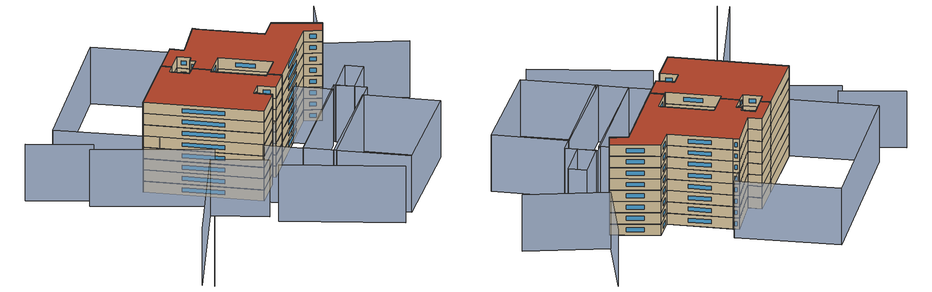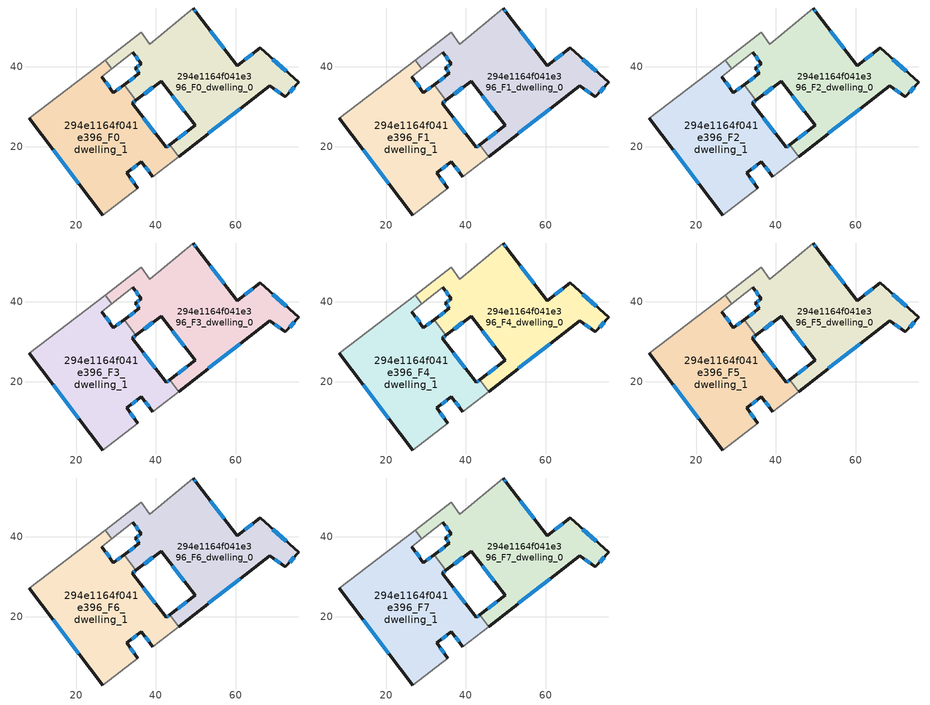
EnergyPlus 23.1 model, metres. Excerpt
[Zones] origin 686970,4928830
294e1164f041e396_F0_dwelling_0
 floor ground (EU_floor_Construction): 72.4,32.49 75.68,36.12 66.12,44.74 60.32,40.29 50.35,53.33 49.29,54.73 38.42,45.63 36.32,48.61 27.33,41.72 28.97,39.56 34.22,43.69 36.31,40.73 34.88,39.63 35.83,38.4 32.02,35.54 35.01,31.6 41.31,36.42 49.78,25.36 43.43,20.5 45.65,17.57 68.51,35.34 z0
 wall outside (EU_wall_Construction): 43.43,20.5 49.78,25.36 41.31,36.42 35.01,31.6 / 32.02,35.54 35.83,38.4 34.88,39.63 36.31,40.73 34.22,43.69 / 49.29,54.73 50.35,53.33 60.32,40.29 66.12,44.74 75.68,36.12 72.4,32.49 68.51,35.34 45.65,17.57 z0:3
 wall adiabatic (EU_wall_Construction): 34.22,43.69 28.97,39.56 27.33,41.72 36.32,48.61 38.42,45.63 49.29,54.73 z0:3
 wall to 294e1164f041e396_F0_dwelling_1 (EU_wall_Construction): 45.65,17.57 43.43,20.5 / 35.01,31.6 32.02,35.54 z0:3
 window (EU_Window_Construction): 74.61,34.94 73.46,33.67 / 71.13,33.42 69.77,34.42 / 61.07,29.56 53.09,23.35 / 45.49,22.08 47.71,23.78 / 47.02,28.96 44.06,32.83 / 39.26,34.86 37.06,33.17 / 33.26,36.47 34.59,37.47 / 35.52,38.8 35.19,39.23 / 35.34,39.99 35.84,40.38 / 35.63,41.7 34.9,42.73 / 49.63,54.28 50,53.79 / 53.59,49.09 57.07,44.53 / 62.2,41.74 64.23,43.3 / 69.23,41.94 72.57,38.93 z0.98:2.02
294e1164f041e396_F0_dwelling_1
 floor ground (EU_floor_Construction): 39.19,12.53 45.65,17.57 43.43,20.5 42.6,19.86 34.12,30.92 35.01,31.6 32.02,35.54 29.37,33.53 26.46,37.57 28.97,39.56 27.33,41.72 8.35,27.16 26.7,2.95 35.47,9.68 32.69,13.52 36.37,16.28 z0
 wall outside (EU_wall_Construction): 26.7,2.95 8.35,27.16 / 26.46,37.57 29.37,33.53 32.02,35.54 / 35.01,31.6 34.12,30.92 42.6,19.86 43.43,20.5 / 39.19,12.53 36.37,16.28 32.69,13.52 35.47,9.68 z0:3
 wall adiabatic (EU_wall_Construction): 35.47,9.68 26.7,2.95 / 8.35,27.16 27.33,41.72 28.97,39.56 26.46,37.57 / 45.65,17.57 39.19,12.53 z0:3
 window (EU_Window_Construction): 33.59,12.28 34.56,10.93 / 20.73,10.83 14.31,19.29 / 27.4,36.26 28.42,34.85 / 30.23,34.19 31.16,34.89 / 34.72,31.38 34.41,31.15 / 36.87,27.33 39.84,23.46 / 42.87,20.07 43.16,20.29 / 38.27,13.75 37.28,15.06 / 35.17,15.39 33.88,14.42 z0.98:2.02
294e1164f041e396_F1_dwelling_0
 floor to 294e1164f041e396_F0_dwelling_0 (EU_floor_Construction): 72.4,32.49 75.68,36.12 66.12,44.74 60.32,40.29 50.35,53.33 49.29,54.73 38.42,45.63 36.32,48.61 27.33,41.72 28.97,39.56 34.22,43.69 36.31,40.73 34.88,39.63 35.83,38.4 32.02,35.54 35.01,31.6 41.31,36.42 49.78,25.36 43.43,20.5 45.65,17.57 68.51,35.34 z3
 wall outside (EU_wall_Construction): 43.43,20.5 49.78,25.36 41.31,36.42 35.01,31.6 / 32.02,35.54 35.83,38.4 34.88,39.63 36.31,40.73 34.22,43.69 / 49.29,54.73 50.35,53.33 60.32,40.29 66.12,44.74 75.68,36.12 72.4,32.49 68.51,35.34 45.65,17.57 z3:6
 wall adiabatic (EU_wall_Construction): 34.22,43.69 28.97,39.56 27.33,41.72 36.32,48.61 38.42,45.63 49.29,54.73 z3:6
 wall to 294e1164f041e396_F1_dwelling_1 (EU_wall_Construction): 45.65,17.57 43.43,20.5 / 35.01,31.6 32.02,35.54 z3:6
 window (EU_Window_Construction): 74.61,34.94 73.46,33.67 / 71.13,33.42 69.77,34.42 / 61.07,29.56 53.09,23.35 / 45.49,22.08 47.71,23.78 / 47.02,28.96 44.06,32.83 / 39.26,34.86 37.06,33.17 / 33.26,36.47 34.59,37.47 / 35.52,38.8 35.19,39.23 / 35.34,39.99 35.84,40.38 / 35.63,41.7 34.9,42.73 / 49.63,54.28 50,53.79 / 53.59,49.09 57.07,44.53 / 62.2,41.74 64.23,43.3 / 69.23,41.94 72.57,38.93 z3.98:5.02
294e1164f041e396_F1_dwelling_1
 floor to 294e1164f041e396_F0_dwelling_1 (EU_floor_Construction): 39.19,12.53 45.65,17.57 43.43,20.5 42.6,19.86 34.12,30.92 35.01,31.6 32.02,35.54 29.37,33.53 26.46,37.57 28.97,39.56 27.33,41.72 8.35,27.16 26.7,2.95 35.47,9.68 32.69,13.52 36.37,16.28 z3
 wall outside (EU_wall_Construction): 26.7,2.95 8.35,27.16 / 26.46,37.57 29.37,33.53 32.02,35.54 / 35.01,31.6 34.12,30.92 42.6,19.86 43.43,20.5 / 39.19,12.53 36.37,16.28 32.69,13.52 35.47,9.68 z3:6
 wall adiabatic (EU_wall_Construction): 35.47,9.68 26.7,2.95 / 8.35,27.16 27.33,41.72 28.97,39.56 26.46,37.57 / 45.65,17.57 39.19,12.53 z3:6
 window (EU_Window_Construction): 33.59,12.28 34.56,10.93 / 20.73,10.83 14.31,19.29 / 27.4,36.26 28.42,34.85 / 30.23,34.19 31.16,34.89 / 34.72,31.38 34.41,31.15 / 36.87,27.33 39.84,23.46 / 42.87,20.07 43.16,20.29 / 38.27,13.75 37.28,15.06 / 35.17,15.39 33.88,14.42 z3.98:5.02
294e1164f041e396_F2_dwelling_0
 floor to 294e1164f041e396_F1_dwelling_0 (EU_floor_Construction): 72.4,32.49 75.68,36.12 66.12,44.74 60.32,40.29 50.35,53.33 49.29,54.73 38.42,45.63 36.32,48.61 27.33,41.72 28.97,39.56 34.22,43.69 36.31,40.73 34.88,39.63 35.83,38.4 32.02,35.54 35.01,31.6 41.31,36.42 49.78,25.36 43.43,20.5 45.65,17.57 68.51,35.34 z6
 wall outside (EU_wall_Construction): 43.43,20.5 49.78,25.36 41.31,36.42 35.01,31.6 / 32.02,35.54 35.83,38.4 34.88,39.63 36.31,40.73 34.22,43.69 / 49.29,54.73 50.35,53.33 60.32,40.29 66.12,44.74 75.68,36.12 72.4,32.49 68.51,35.34 45.65,17.57 z6:9
 wall adiabatic (EU_wall_Construction): 34.22,43.69 28.97,39.56 27.33,41.72 36.32,48.61 38.42,45.63 49.29,54.73 z6:9
 wall to 294e1164f041e396_F2_dwelling_1 (EU_wall_Construction): 45.65,17.57 43.43,20.5 / 35.01,31.6 32.02,35.54 z6:9
 window (EU_Window_Construction): 74.61,34.94 73.46,33.67 / 71.13,33.42 69.77,34.42 / 61.07,29.56 53.09,23.35 / 45.49,22.08 47.71,23.78 / 47.02,28.96 44.06,32.83 / 39.26,34.86 37.06,33.17 / 33.26,36.47 34.59,37.47 / 35.52,38.8 35.19,39.23 / 35.34,39.99 35.84,40.38 / 35.63,41.7 34.9,42.73 / 49.63,54.28 50,53.79 / 53.59,49.09 57.07,44.53 / 62.2,41.74 64.23,43.3 / 69.23,41.94 72.57,38.93 z6.98:8.02
294e1164f041e396_F2_dwelling_1
 floor to 294e1164f041e396_F1_dwelling_1 (EU_floor_Construction): 39.19,12.53 45.65,17.57 43.43,20.5 42.6,19.86 34.12,30.92 35.01,31.6 32.02,35.54 29.37,33.53 26.46,37.57 28.97,39.56 27.33,41.72 8.35,27.16 26.7,2.95 35.47,9.68 32.69,13.52 36.37,16.28 z6
 wall outside (EU_wall_Construction): 26.7,2.95 8.35,27.16 / 26.46,37.57 29.37,33.53 32.02,35.54 / 35.01,31.6 34.12,30.92 42.6,19.86 43.43,20.5 / 39.19,12.53 36.37,16.28 32.69,13.52 35.47,9.68 z6:9
 wall adiabatic (EU_wall_Construction): 35.47,9.68 26.7,2.95 / 8.35,27.16 27.33,41.72 28.97,39.56 26.46,37.57 / 45.65,17.57 39.19,12.53 z6:9
 window (EU_Window_Construction): 33.59,12.28 34.56,10.93 / 20.73,10.83 14.31,19.29 / 27.4,36.26 28.42,34.85 / 30.23,34.19 31.16,34.89 / 34.72,31.38 34.41,31.15 / 36.87,27.33 39.84,23.46 / 42.87,20.07 43.16,20.29 / 38.27,13.75 37.28,15.06 / 35.17,15.39 33.88,14.42 z6.98:8.02
294e1164f041e396_F3_dwelling_0
 floor to 294e1164f041e396_F2_dwelling_0 (EU_floor_Construction): 72.4,32.49 75.68,36.12 66.12,44.74 60.32,40.29 50.35,53.33 49.29,54.73 38.42,45.63 36.32,48.61 27.33,41.72 28.97,39.56 34.22,43.69 36.31,40.73 34.88,39.63 35.83,38.4 32.02,35.54 35.01,31.6 41.31,36.42 49.78,25.36 43.43,20.5 45.65,17.57 68.51,35.34 z9
 wall outside (EU_wall_Construction): 43.43,20.5 49.78,25.36 41.31,36.42 35.01,31.6 / 32.02,35.54 35.83,38.4 34.88,39.63 36.31,40.73 34.22,43.69 / 49.29,54.73 50.35,53.33 60.32,40.29 66.12,44.74 75.68,36.12 72.4,32.49 68.51,35.34 45.65,17.57 z9:12
 wall adiabatic (EU_wall_Construction): 34.22,43.69 28.97,39.56 27.33,41.72 36.32,48.61 38.42,45.63 49.29,54.73 z9:12
 wall to 294e1164f041e396_F3_dwelling_1 (EU_wall_Construction): 45.65,17.57 43.43,20.5 / 35.01,31.6 32.02,35.54 z9:12
 window (EU_Window_Construction): 74.61,34.94 73.46,33.67 / 71.13,33.42 69.77,34.42 / 61.07,29.56 53.09,23.35 / 45.49,22.08 47.71,23.78 / 47.02,28.96 44.06,32.83 / 39.26,34.86 37.06,33.17 / 33.26,36.47 34.59,37.47 / 35.52,38.8 35.19,39.23 / 35.34,39.99 35.84,40.38 / 35.63,41.7 34.9,42.73 / 49.63,54.28 50,53.79 / 53.59,49.09 57.07,44.53 / 62.2,41.74 64.23,43.3 / 69.23,41.94 72.57,38.93 z9.98:11.02
294e1164f041e396_F3_dwelling_1
 floor to 294e1164f041e396_F2_dwelling_1 (EU_floor_Construction): 39.19,12.53 45.65,17.57 43.43,20.5 42.6,19.86 34.12,30.92 35.01,31.6 32.02,35.54 29.37,33.53 26.46,37.57 28.97,39.56 27.33,41.72 8.35,27.16 26.7,2.95 35.47,9.68 32.69,13.52 36.37,16.28 z9
 wall outside (EU_wall_Construction): 26.7,2.95 8.35,27.16 / 26.46,37.57 29.37,33.53 32.02,35.54 / 35.01,31.6 34.12,30.92 42.6,19.86 43.43,20.5 / 39.19,12.53 36.37,16.28 32.69,13.52 35.47,9.68 z9:12
 wall adiabatic (EU_wall_Construction): 35.47,9.68 26.7,2.95 / 8.35,27.16 27.33,41.72 28.97,39.56 26.46,37.57 / 45.65,17.57 39.19,12.53 z9:12
 window (EU_Window_Construction): 33.59,12.28 34.56,10.93 / 20.73,10.83 14.31,19.29 / 27.4,36.26 28.42,34.85 / 30.23,34.19 31.16,34.89 / 34.72,31.38 34.41,31.15 / 36.87,27.33 39.84,23.46 / 42.87,20.07 43.16,20.29 / 38.27,13.75 37.28,15.06 / 35.17,15.39 33.88,14.42 z9.98:11.02
294e1164f041e396_F4_dwelling_0
 floor to 294e1164f041e396_F3_dwelling_0 (EU_floor_Construction): 72.4,32.49 75.68,36.12 66.12,44.74 60.32,40.29 50.35,53.33 49.29,54.73 38.42,45.63 36.32,48.61 27.33,41.72 28.97,39.56 34.22,43.69 36.31,40.73 34.88,39.63 35.83,38.4 32.02,35.54 35.01,31.6 41.31,36.42 49.78,25.36 43.43,20.5 45.65,17.57 68.51,35.34 z12
 wall outside (EU_wall_Construction): 43.43,20.5 49.78,25.36 41.31,36.42 35.01,31.6 / 32.02,35.54 35.83,38.4 34.88,39.63 36.31,40.73 34.22,43.69 / 49.29,54.73 50.35,53.33 60.32,40.29 66.12,44.74 75.68,36.12 72.4,32.49 68.51,35.34 45.65,17.57 z12:15
 wall adiabatic (EU_wall_Construction): 34.22,43.69 28.97,39.56 27.33,41.72 36.32,48.61 38.42,45.63 49.29,54.73 z12:15
 wall to 294e1164f041e396_F4_dwelling_1 (EU_wall_Construction): 45.65,17.57 43.43,20.5 / 35.01,31.6 32.02,35.54 z12:15
 window (EU_Window_Construction): 74.61,34.94 73.46,33.67 / 71.13,33.42 69.77,34.42 / 61.07,29.56 53.09,23.35 / 45.49,22.08 47.71,23.78 / 47.02,28.96 44.06,32.83 / 39.26,34.86 37.06,33.17 / 33.26,36.47 34.59,37.47 / 35.52,38.8 35.19,39.23 / 35.34,39.99 35.84,40.38 / 35.63,41.7 34.9,42.73 / 49.63,54.28 50,53.79 / 53.59,49.09 57.07,44.53 / 62.2,41.74 64.23,43.3 / 69.23,41.94 72.57,38.93 z12.98:14.02
294e1164f041e396_F4_dwelling_1
 floor to 294e1164f041e396_F3_dwelling_1 (EU_floor_Construction): 39.19,12.53 45.65,17.57 43.43,20.5 42.6,19.86 34.12,30.92 35.01,31.6 32.02,35.54 29.37,33.53 26.46,37.57 28.97,39.56 27.33,41.72 8.35,27.16 26.7,2.95 35.47,9.68 32.69,13.52 36.37,16.28 z12
 wall outside (EU_wall_Construction): 26.7,2.95 8.35,27.16 / 26.46,37.57 29.37,33.53 32.02,35.54 / 35.01,31.6 34.12,30.92 42.6,19.86 43.43,20.5 / 39.19,12.53 36.37,16.28 32.69,13.52 35.47,9.68 z12:15
 wall adiabatic (EU_wall_Construction): 35.47,9.68 26.7,2.95 / 8.35,27.16 27.33,41.72 28.97,39.56 26.46,37.57 / 45.65,17.57 39.19,12.53 z12:15
 window (EU_Window_Construction): 33.59,12.28 34.56,10.93 / 20.73,10.83 14.31,19.29 / 27.4,36.26 28.42,34.85 / 30.23,34.19 31.16,34.89 / 34.72,31.38 34.41,31.15 / 36.87,27.33 39.84,23.46 / 42.87,20.07 43.16,20.29 / 38.27,13.75 37.28,15.06 / 35.17,15.39 33.88,14.42 z12.98:14.02
294e1164f041e396_F5_dwelling_0
 floor to 294e1164f041e396_F4_dwelling_0 (EU_floor_Construction): 72.4,32.49 75.68,36.12 66.12,44.74 60.32,40.29 50.35,53.33 49.29,54.73 38.42,45.63 36.32,48.61 27.33,41.72 28.97,39.56 34.22,43.69 36.31,40.73 34.88,39.63 35.83,38.4 32.02,35.54 35.01,31.6 41.31,36.42 49.78,25.36 43.43,20.5 45.65,17.57 68.51,35.34 z15
 wall outside (EU_wall_Construction): 43.43,20.5 49.78,25.36 41.31,36.42 35.01,31.6 / 32.02,35.54 35.83,38.4 34.88,39.63 36.31,40.73 34.22,43.69 / 49.29,54.73 50.35,53.33 60.32,40.29 66.12,44.74 75.68,36.12 72.4,32.49 68.51,35.34 45.65,17.57 z15:18
 wall adiabatic (EU_wall_Construction): 34.22,43.69 28.97,39.56 27.33,41.72 36.32,48.61 38.42,45.63 49.29,54.73 z15:18
 wall to 294e1164f041e396_F5_dwelling_1 (EU_wall_Construction): 45.65,17.57 43.43,20.5 / 35.01,31.6 32.02,35.54 z15:18
 window (EU_Window_Construction): 74.61,34.94 73.46,33.67 / 71.13,33.42 69.77,34.42 / 61.07,29.56 53.09,23.35 / 45.49,22.08 47.71,23.78 / 47.02,28.96 44.06,32.83 / 39.26,34.86 37.06,33.17 / 33.26,36.47 34.59,37.47 / 35.52,38.8 35.19,39.23 / 35.34,39.99 35.84,40.38 / 35.63,41.7 34.9,42.73 / 49.63,54.28 50,53.79 / 53.59,49.09 57.07,44.53 / 62.2,41.74 64.23,43.3 / 69.23,41.94 72.57,38.93 z15.98:17.02
294e1164f041e396_F5_dwelling_1
 floor to 294e1164f041e396_F4_dwelling_1 (EU_floor_Construction): 39.19,12.53 45.65,17.57 43.43,20.5 42.6,19.86 34.12,30.92 35.01,31.6 32.02,35.54 29.37,33.53 26.46,37.57 28.97,39.56 27.33,41.72 8.35,27.16 26.7,2.95 35.47,9.68 32.69,13.52 36.37,16.28 z15
 wall outside (EU_wall_Construction): 26.7,2.95 8.35,27.16 / 26.46,37.57 29.37,33.53 32.02,35.54 / 35.01,31.6 34.12,30.92 42.6,19.86 43.43,20.5 / 39.19,12.53 36.37,16.28 32.69,13.52 35.47,9.68 z15:18
 wall adiabatic (EU_wall_Construction): 35.47,9.68 26.7,2.95 / 8.35,27.16 27.33,41.72 28.97,39.56 26.46,37.57 / 45.65,17.57 39.19,12.53 z15:18
 window (EU_Window_Construction): 33.59,12.28 34.56,10.93 / 20.73,10.83 14.31,19.29 / 27.4,36.26 28.42,34.85 / 30.23,34.19 31.16,34.89 / 34.72,31.38 34.41,31.15 / 36.87,27.33 39.84,23.46 / 42.87,20.07 43.16,20.29 / 38.27,13.75 37.28,15.06 / 35.17,15.39 33.88,14.42 z15.98:17.02
294e1164f041e396_F6_dwelling_0
 floor to 294e1164f041e396_F5_dwelling_0 (EU_floor_Construction): 72.4,32.49 75.68,36.12 66.12,44.74 60.32,40.29 50.35,53.33 49.29,54.73 38.42,45.63 36.32,48.61 27.33,41.72 28.97,39.56 34.22,43.69 36.31,40.73 34.88,39.63 35.83,38.4 32.02,35.54 35.01,31.6 41.31,36.42 49.78,25.36 43.43,20.5 45.65,17.57 68.51,35.34 z18
 wall outside (EU_wall_Construction): 43.43,20.5 49.78,25.36 41.31,36.42 35.01,31.6 / 32.02,35.54 35.83,38.4 34.88,39.63 36.31,40.73 34.22,43.69 / 49.29,54.73 50.35,53.33 60.32,40.29 66.12,44.74 75.68,36.12 72.4,32.49 68.51,35.34 45.65,17.57 z18:21
 wall adiabatic (EU_wall_Construction): 34.22,43.69 28.97,39.56 27.33,41.72 36.32,48.61 38.42,45.63 49.29,54.73 z18:21
 wall to 294e1164f041e396_F6_dwelling_1 (EU_wall_Construction): 45.65,17.57 43.43,20.5 / 35.01,31.6 32.02,35.54 z18:21
 window (EU_Window_Construction): 74.61,34.94 73.46,33.67 / 71.13,33.42 69.77,34.42 / 61.07,29.56 53.09,23.35 / 45.49,22.08 47.71,23.78 / 47.02,28.96 44.06,32.83 / 39.26,34.86 37.06,33.17 / 33.26,36.47 34.59,37.47 / 35.52,38.8 35.19,39.23 / 35.34,39.99 35.84,40.38 / 35.63,41.7 34.9,42.73 / 49.63,54.28 50,53.79 / 53.59,49.09 57.07,44.53 / 62.2,41.74 64.23,43.3 / 69.23,41.94 72.57,38.93 z18.98:20.02
294e1164f041e396_F6_dwelling_1
 floor to 294e1164f041e396_F5_dwelling_1 (EU_floor_Construction): 39.19,12.53 45.65,17.57 43.43,20.5 42.6,19.86 34.12,30.92 35.01,31.6 32.02,35.54 29.37,33.53 26.46,37.57 28.97,39.56 27.33,41.72 8.35,27.16 26.7,2.95 35.47,9.68 32.69,13.52 36.37,16.28 z18
 wall outside (EU_wall_Construction): 26.7,2.95 8.35,27.16 / 26.46,37.57 29.37,33.53 32.02,35.54 / 35.01,31.6 34.12,30.92 42.6,19.86 43.43,20.5 / 39.19,12.53 36.37,16.28 32.69,13.52 35.47,9.68 z18:21
 wall adiabatic (EU_wall_Construction): 35.47,9.68 26.7,2.95 / 8.35,27.16 27.33,41.72 28.97,39.56 26.46,37.57 / 45.65,17.57 39.19,12.53 z18:21
 window (EU_Window_Construction): 33.59,12.28 34.56,10.93 / 20.73,10.83 14.31,19.29 / 27.4,36.26 28.42,34.85 / 30.23,34.19 31.16,34.89 / 34.72,31.38 34.41,31.15 / 36.87,27.33 39.84,23.46 / 42.87,20.07 43.16,20.29 / 38.27,13.75 37.28,15.06 / 35.17,15.39 33.88,14.42 z18.98:20.02
294e1164f041e396_F7_dwelling_0
 floor to 294e1164f041e396_F6_dwelling_0 (EU_floor_Construction): 72.4,32.49 75.68,36.12 66.12,44.74 60.32,40.29 50.35,53.33 49.29,54.73 38.42,45.63 36.32,48.61 27.33,41.72 28.97,39.56 34.22,43.69 36.31,40.73 34.88,39.63 35.83,38.4 32.02,35.54 35.01,31.6 41.31,36.42 49.78,25.36 43.43,20.5 45.65,17.57 68.51,35.34 z21
 wall outside (EU_wall_Construction): 43.43,20.5 49.78,25.36 41.31,36.42 35.01,31.6 / 32.02,35.54 35.83,38.4 34.88,39.63 36.31,40.73 34.22,43.69 / 49.29,54.73 50.35,53.33 60.32,40.29 66.12,44.74 75.68,36.12 72.4,32.49 68.51,35.34 45.65,17.57 z21:24
 wall adiabatic (EU_wall_Construction): 34.22,43.69 28.97,39.56 27.33,41.72 36.32,48.61 38.42,45.63 49.29,54.73 z21:24
 wall to 294e1164f041e396_F7_dwelling_1 (EU_wall_Construction): 45.65,17.57 43.43,20.5 / 35.01,31.6 32.02,35.54 z21:24
 window (EU_Window_Construction): 74.61,34.94 73.46,33.67 / 71.13,33.42 69.77,34.42 / 61.07,29.56 53.09,23.35 / 45.49,22.08 47.71,23.78 / 47.02,28.96 44.06,32.83 / 39.26,34.86 37.06,33.17 / 33.26,36.47 34.59,37.47 / 35.52,38.8 35.19,39.23 / 35.34,39.99 35.84,40.38 / 35.63,41.7 34.9,42.73 / 49.63,54.28 50,53.79 / 53.59,49.09 57.07,44.53 / 62.2,41.74 64.23,43.3 / 69.23,41.94 72.57,38.93 z21.98:23.02
 roof outside (EU_roof_Construction): 66.12,44.74 75.68,36.12 72.4,32.49 68.51,35.34 45.65,17.57 43.43,20.5 49.78,25.36 41.31,36.42 35.01,31.6 32.02,35.54 35.83,38.4 34.88,39.63 36.31,40.73 34.22,43.69 28.97,39.56 27.33,41.72 36.32,48.61 38.42,45.63 49.29,54.73 50.35,53.33 60.32,40.29 z24
294e1164f041e396_F7_dwelling_1
 floor to 294e1164f041e396_F6_dwelling_1 (EU_floor_Construction): 39.19,12.53 45.65,17.57 43.43,20.5 42.6,19.86 34.12,30.92 35.01,31.6 32.02,35.54 29.37,33.53 26.46,37.57 28.97,39.56 27.33,41.72 8.35,27.16 26.7,2.95 35.47,9.68 32.69,13.52 36.37,16.28 z21
 wall outside (EU_wall_Construction): 26.7,2.95 8.35,27.16 / 26.46,37.57 29.37,33.53 32.02,35.54 / 35.01,31.6 34.12,30.92 42.6,19.86 43.43,20.5 / 39.19,12.53 36.37,16.28 32.69,13.52 35.47,9.68 z21:24
 wall adiabatic (EU_wall_Construction): 35.47,9.68 26.7,2.95 / 8.35,27.16 27.33,41.72 28.97,39.56 26.46,37.57 / 45.65,17.57 39.19,12.53 z21:24
 window (EU_Window_Construction): 33.59,12.28 34.56,10.93 / 20.73,10.83 14.31,19.29 / 27.4,36.26 28.42,34.85 / 30.23,34.19 31.16,34.89 / 34.72,31.38 34.41,31.15 / 36.87,27.33 39.84,23.46 / 42.87,20.07 43.16,20.29 / 38.27,13.75 37.28,15.06 / 35.17,15.39 33.88,14.42 z21.98:23.02
 roof outside (EU_roof_Construction): 35.01,31.6 34.12,30.92 42.6,19.86 43.43,20.5 45.65,17.57 39.19,12.53 36.37,16.28 32.69,13.52 35.47,9.68 26.7,2.95 8.35,27.16 27.33,41.72 28.97,39.56 26.46,37.57 29.37,33.53 32.02,35.54 z24
shading: 20.77,-9.01 43.47,-30.48 / -21,-27.64 10.58,4.71 / 10.58,4.71 21.05,-5.51 / -7.44,29.17 15.54,8.73 / 15.54,8.73 -18.94,-30.03 / -16.88,42.37 -4.43,30.94 / 98.5,29.64 81.17,42.81 / 81.17,42.81 95.92,62.22 / 66.48,11.13 78.29,-4.49 / 78.29,-4.49 49.06,-26.59 / 49.06,-26.59 37.25,-10.97 / 37.25,-10.97 66.48,11.13 / 70.59,14.01 37.72,-11.59 / 37.72,-11.59 32.53,-4.92 / 32.53,-4.92 65.4,20.67 / 65.4,20.67 70.59,14.01 / 63.52,18.66 32.57,-4.98 / 32.57,-4.98 26.44,3.03 / 26.44,3.03 57.4,26.68 / 57.4,26.68 63.52,18.66 / 65.68,20.14 75.96,28.3 / 75.96,28.3 78.85,24.65 / 78.85,24.65 68.57,16.49 / 68.57,16.49 65.68,20.14 / -5.66,44.82 37.08,78.72 / 37.08,78.72 53.71,57.76 / 53.71,57.76 10.97,23.86 / 10.97,23.86 -5.66,44.82 z0:15
[Building]
EU S2 Campaign: North Axis=0; Terrain=City; Solar Distribution=FullExterior
[Site:Location]
Bologna: Latitude=44.5; Longitude=11.25; Time Zone=1; Elevation=37
[SizingPeriod:WeatherFileDays]
AnnualSizingPeriod: Begin Month=1; Begin Day of Month=1; End Month=12; End Day of Month=31; Day of Week for Start Day=Monday; Use Weather File Daylight Saving Period=No; Use Weather File Rain and Snow Indicators=No
[MATERIAL]
EU_InternalMass_Material: Roughness=MediumRough; Thickness=0.1; Conductivity=1; Density=1800; Specific Heat=900; Thermal Absorptance=0.9; Solar Absorptance=0.7; Visible Absorptance=0.7
[MATERIAL:NOMASS] Roughness=MediumRough; Thermal Absorptance=0.9; Solar Absorptance=0.7; Visible Absorptance=0.7
Name | Thermal Resistance
EU_wall_NoMass | 0.905828
EU_roof_NoMass | 0.37593
EU_floor_NoMass | 0.67114
[WINDOWMATERIAL:SIMPLEGLAZINGSYSTEM]
EU_Window_SimpleGlazing: UFactor=4.52486; Solar Heat Gain Coefficient=0.85; Visible Transmittance=0.85
[CONSTRUCTION]
EU_wall_Construction: EU_wall_NoMass
EU_roof_Construction: EU_roof_NoMass
EU_floor_Construction: EU_floor_NoMass
EU_InternalMass_Construction: EU_InternalMass_Material
EU_Window_Construction: EU_Window_SimpleGlazing
[ZONE] Type=1; Multiplier=1; Ceiling Height=autocalculate; Floor Area=autocalculate; Part of Total Floor Area=Yes
Name | Volume
294e1164f041e396_F0_dwelling_0; 294e1164f041e396_F1_dwelling_0; 294e1164f041e396_F2_dwelling_0; 294e1164f041e396_F3_dwelling_0; 294e1164f041e396_F4_dwelling_0; 294e1164f041e396_F5_dwelling_0; 294e1164f041e396_F6_dwelling_0; 294e1164f041e396_F7_dwelling_0 | 2019.92
294e1164f041e396_F0_dwelling_1 | 2019.87
294e1164f041e396_F1_dwelling_1; 294e1164f041e396_F2_dwelling_1; 294e1164f041e396_F3_dwelling_1; 294e1164f041e396_F4_dwelling_1; 294e1164f041e396_F5_dwelling_1; 294e1164f041e396_F6_dwelling_1; 294e1164f041e396_F7_dwelling_1 | 2019.88
[INTERNALMASS] Construction=EU_InternalMass_Construction
Name | Zone or ZoneList | Surface Area
294e1164f041e396_F0_dwelling_0_EU_InternalMass | 294e1164f041e396_F0_dwelling_0 | 673.306
294e1164f041e396_F0_dwelling_1_EU_InternalMass | 294e1164f041e396_F0_dwelling_1 | 673.308
294e1164f041e396_F1_dwelling_0_EU_InternalMass | 294e1164f041e396_F1_dwelling_0 | 673.306
294e1164f041e396_F1_dwelling_1_EU_InternalMass | 294e1164f041e396_F1_dwelling_1 | 673.308
294e1164f041e396_F2_dwelling_0_EU_InternalMass | 294e1164f041e396_F2_dwelling_0 | 673.306
294e1164f041e396_F2_dwelling_1_EU_InternalMass | 294e1164f041e396_F2_dwelling_1 | 673.308
294e1164f041e396_F3_dwelling_0_EU_InternalMass | 294e1164f041e396_F3_dwelling_0 | 673.306
294e1164f041e396_F3_dwelling_1_EU_InternalMass | 294e1164f041e396_F3_dwelling_1 | 673.308
294e1164f041e396_F4_dwelling_0_EU_InternalMass | 294e1164f041e396_F4_dwelling_0 | 673.306
294e1164f041e396_F4_dwelling_1_EU_InternalMass | 294e1164f041e396_F4_dwelling_1 | 673.308
294e1164f041e396_F5_dwelling_0_EU_InternalMass | 294e1164f041e396_F5_dwelling_0 | 673.306
294e1164f041e396_F5_dwelling_1_EU_InternalMass | 294e1164f041e396_F5_dwelling_1 | 673.308
294e1164f041e396_F6_dwelling_0_EU_InternalMass | 294e1164f041e396_F6_dwelling_0 | 673.306
294e1164f041e396_F6_dwelling_1_EU_InternalMass | 294e1164f041e396_F6_dwelling_1 | 673.308
294e1164f041e396_F7_dwelling_0_EU_InternalMass | 294e1164f041e396_F7_dwelling_0 | 673.306
294e1164f041e396_F7_dwelling_1_EU_InternalMass | 294e1164f041e396_F7_dwelling_1 | 673.308
[OTHEREQUIPMENT] Fuel Type=Electricity; Design Level Calculation Method=Watts/Area; Power per Zone Floor Area=1; Fraction Latent=0; Fraction Radiant=0; Fraction Lost=0; Carbon Dioxide Generation Rate=0; EndUse Subcategory=EU_Step8_InternalGains
Name | Zone or ZoneList or Space or SpaceList | Schedule
EU_Step8_InternalGain_294e1164f041e396_F0_dwelling_0_f000 | 294e1164f041e396_F0_dwelling_0 | EU_Step8_GainSchedule_294e1164f041e396_F0_dwelling_0_f000
EU_Step8_InternalGain_294e1164f041e396_F0_dwelling_1_f000 | 294e1164f041e396_F0_dwelling_1 | EU_Step8_GainSchedule_294e1164f041e396_F0_dwelling_1_f000
EU_Step8_InternalGain_294e1164f041e396_F1_dwelling_0_f000 | 294e1164f041e396_F1_dwelling_0 | EU_Step8_GainSchedule_294e1164f041e396_F1_dwelling_0_f000
EU_Step8_InternalGain_294e1164f041e396_F1_dwelling_1_f000 | 294e1164f041e396_F1_dwelling_1 | EU_Step8_GainSchedule_294e1164f041e396_F1_dwelling_1_f000
EU_Step8_InternalGain_294e1164f041e396_F2_dwelling_0_f000 | 294e1164f041e396_F2_dwelling_0 | EU_Step8_GainSchedule_294e1164f041e396_F2_dwelling_0_f000
EU_Step8_InternalGain_294e1164f041e396_F2_dwelling_1_f000 | 294e1164f041e396_F2_dwelling_1 | EU_Step8_GainSchedule_294e1164f041e396_F2_dwelling_1_f000
EU_Step8_InternalGain_294e1164f041e396_F3_dwelling_0_f000 | 294e1164f041e396_F3_dwelling_0 | EU_Step8_GainSchedule_294e1164f041e396_F3_dwelling_0_f000
EU_Step8_InternalGain_294e1164f041e396_F3_dwelling_1_f000 | 294e1164f041e396_F3_dwelling_1 | EU_Step8_GainSchedule_294e1164f041e396_F3_dwelling_1_f000
EU_Step8_InternalGain_294e1164f041e396_F4_dwelling_0_f000 | 294e1164f041e396_F4_dwelling_0 | EU_Step8_GainSchedule_294e1164f041e396_F4_dwelling_0_f000
EU_Step8_InternalGain_294e1164f041e396_F4_dwelling_1_f000 | 294e1164f041e396_F4_dwelling_1 | EU_Step8_GainSchedule_294e1164f041e396_F4_dwelling_1_f000
EU_Step8_InternalGain_294e1164f041e396_F5_dwelling_0_f000 | 294e1164f041e396_F5_dwelling_0 | EU_Step8_GainSchedule_294e1164f041e396_F5_dwelling_0_f000
EU_Step8_InternalGain_294e1164f041e396_F5_dwelling_1_f000 | 294e1164f041e396_F5_dwelling_1 | EU_Step8_GainSchedule_294e1164f041e396_F5_dwelling_1_f000
EU_Step8_InternalGain_294e1164f041e396_F6_dwelling_0_f000 | 294e1164f041e396_F6_dwelling_0 | EU_Step8_GainSchedule_294e1164f041e396_F6_dwelling_0_f000
EU_Step8_InternalGain_294e1164f041e396_F6_dwelling_1_f000 | 294e1164f041e396_F6_dwelling_1 | EU_Step8_GainSchedule_294e1164f041e396_F6_dwelling_1_f000
EU_Step8_InternalGain_294e1164f041e396_F7_dwelling_0_f000 | 294e1164f041e396_F7_dwelling_0 | EU_Step8_GainSchedule_294e1164f041e396_F7_dwelling_0_f000
EU_Step8_InternalGain_294e1164f041e396_F7_dwelling_1_f000 | 294e1164f041e396_F7_dwelling_1 | EU_Step8_GainSchedule_294e1164f041e396_F7_dwelling_1_f000
[ZONEVENTILATION:DESIGNFLOWRATE] Schedule=EU_AlwaysOn; Design Flow Rate Calculation Method=AirChanges/Hour; Air Changes per Hour=0.73129; Ventilation Type=Natural; Fan Pressure Rise=0; Fan Total Efficiency=1; Constant Term Coefficient=1; Temperature Term Coefficient=0; Velocity Term Coefficient=0; Velocity Squared Term Coefficient=0; Minimum Indoor Temperature=-100; Maximum Indoor Temperature=100; Delta Temperature=-100; Minimum Outdoor Temperature=-100; Maximum Outdoor Temperature=100; Maximum Wind Speed=40
Name | Zone or ZoneList or Space or SpaceList
EU_ConstantAir_294e1164f041e396_F0_dwelling_0 | 294e1164f041e396_F0_dwelling_0
EU_ConstantAir_294e1164f041e396_F0_dwelling_1 | 294e1164f041e396_F0_dwelling_1
EU_ConstantAir_294e1164f041e396_F1_dwelling_0 | 294e1164f041e396_F1_dwelling_0
EU_ConstantAir_294e1164f041e396_F1_dwelling_1 | 294e1164f041e396_F1_dwelling_1
EU_ConstantAir_294e1164f041e396_F2_dwelling_0 | 294e1164f041e396_F2_dwelling_0
EU_ConstantAir_294e1164f041e396_F2_dwelling_1 | 294e1164f041e396_F2_dwelling_1
EU_ConstantAir_294e1164f041e396_F3_dwelling_0 | 294e1164f041e396_F3_dwelling_0
EU_ConstantAir_294e1164f041e396_F3_dwelling_1 | 294e1164f041e396_F3_dwelling_1
EU_ConstantAir_294e1164f041e396_F4_dwelling_0 | 294e1164f041e396_F4_dwelling_0
EU_ConstantAir_294e1164f041e396_F4_dwelling_1 | 294e1164f041e396_F4_dwelling_1
EU_ConstantAir_294e1164f041e396_F5_dwelling_0 | 294e1164f041e396_F5_dwelling_0
EU_ConstantAir_294e1164f041e396_F5_dwelling_1 | 294e1164f041e396_F5_dwelling_1
EU_ConstantAir_294e1164f041e396_F6_dwelling_0 | 294e1164f041e396_F6_dwelling_0
EU_ConstantAir_294e1164f041e396_F6_dwelling_1 | 294e1164f041e396_F6_dwelling_1
EU_ConstantAir_294e1164f041e396_F7_dwelling_0 | 294e1164f041e396_F7_dwelling_0
EU_ConstantAir_294e1164f041e396_F7_dwelling_1 | 294e1164f041e396_F7_dwelling_1
[HVACTEMPLATE:THERMOSTAT] Constant Heating Setpoint=20; Constant Cooling Setpoint=50
EU_HeatOnly_294e1164f041e396_F0_dwelling_0; EU_HeatOnly_294e1164f041e396_F0_dwelling_1; EU_HeatOnly_294e1164f041e396_F1_dwelling_0; EU_HeatOnly_294e1164f041e396_F1_dwelling_1; EU_HeatOnly_294e1164f041e396_F2_dwelling_0; EU_HeatOnly_294e1164f041e396_F2_dwelling_1; EU_HeatOnly_294e1164f041e396_F3_dwelling_0; EU_HeatOnly_294e1164f041e396_F3_dwelling_1; EU_HeatOnly_294e1164f041e396_F4_dwelling_0; EU_HeatOnly_294e1164f041e396_F4_dwelling_1; EU_HeatOnly_294e1164f041e396_F5_dwelling_0; EU_HeatOnly_294e1164f041e396_F5_dwelling_1; EU_HeatOnly_294e1164f041e396_F6_dwelling_0; EU_HeatOnly_294e1164f041e396_F6_dwelling_1; EU_HeatOnly_294e1164f041e396_F7_dwelling_0; EU_HeatOnly_294e1164f041e396_F7_dwelling_1
[HVACTEMPLATE:ZONE:IDEALLOADSAIRSYSTEM] System Availability Schedule=EU_AlwaysOn; Maximum Heating Supply Air Temperature=50; Minimum Cooling Supply Air Temperature=13; Maximum Heating Supply Air Humidity Ratio=0.0156; Minimum Cooling Supply Air Humidity Ratio=0.0077; Heating Limit=NoLimit; Cooling Limit=NoLimit; Heating Availability Schedule=EU_AlwaysOn; Cooling Availability Schedule=EU_CoolingOff; Dehumidification Control Type=ConstantSensibleHeatRatio; Cooling Sensible Heat Ratio=0.7; Dehumidification Setpoint=60; Humidification Control Type=None; Humidification Setpoint=30; Outdoor Air Method=None; Outdoor Air Flow Rate per Person=0.00944; Outdoor Air Flow Rate per Zone Floor Area=0; Outdoor Air Flow Rate per Zone=0; Demand Controlled Ventilation Type=None; Outdoor Air Economizer Type=NoEconomizer; Heat Recovery Type=None; Sensible Heat Recovery Effectiveness=0.7; Latent Heat Recovery Effectiveness=0.65
Name | Template Thermostat
294e1164f041e396_F0_dwelling_0 | EU_HeatOnly_294e1164f041e396_F0_dwelling_0
294e1164f041e396_F0_dwelling_1 | EU_HeatOnly_294e1164f041e396_F0_dwelling_1
294e1164f041e396_F1_dwelling_0 | EU_HeatOnly_294e1164f041e396_F1_dwelling_0
294e1164f041e396_F1_dwelling_1 | EU_HeatOnly_294e1164f041e396_F1_dwelling_1
294e1164f041e396_F2_dwelling_0 | EU_HeatOnly_294e1164f041e396_F2_dwelling_0
294e1164f041e396_F2_dwelling_1 | EU_HeatOnly_294e1164f041e396_F2_dwelling_1
294e1164f041e396_F3_dwelling_0 | EU_HeatOnly_294e1164f041e396_F3_dwelling_0
294e1164f041e396_F3_dwelling_1 | EU_HeatOnly_294e1164f041e396_F3_dwelling_1
294e1164f041e396_F4_dwelling_0 | EU_HeatOnly_294e1164f041e396_F4_dwelling_0
294e1164f041e396_F4_dwelling_1 | EU_HeatOnly_294e1164f041e396_F4_dwelling_1
294e1164f041e396_F5_dwelling_0 | EU_HeatOnly_294e1164f041e396_F5_dwelling_0
294e1164f041e396_F5_dwelling_1 | EU_HeatOnly_294e1164f041e396_F5_dwelling_1
294e1164f041e396_F6_dwelling_0 | EU_HeatOnly_294e1164f041e396_F6_dwelling_0
294e1164f041e396_F6_dwelling_1 | EU_HeatOnly_294e1164f041e396_F6_dwelling_1
294e1164f041e396_F7_dwelling_0 | EU_HeatOnly_294e1164f041e396_F7_dwelling_0
294e1164f041e396_F7_dwelling_1 | EU_HeatOnly_294e1164f041e396_F7_dwelling_1
[SIZING:ZONE] Zone Cooling Design Supply Air Temperature Input Method=SupplyAirTemperature; Zone Cooling Design Supply Air Temperature=13; Zone Heating Design Supply Air Temperature Input Method=SupplyAirTemperature; Zone Heating Design Supply Air Temperature=50; Zone Cooling Design Supply Air Humidity Ratio=0.008; Zone Heating Design Supply Air Humidity Ratio=0.008; Cooling Design Air Flow Method=DesignDay; Cooling Design Air Flow Rate=0; Cooling Minimum Air Flow per Zone Floor Area=0.000762; Cooling Minimum Air Flow=0; Cooling Minimum Air Flow Fraction=0.2; Heating Design Air Flow Method=DesignDay; Heating Design Air Flow Rate=0; Heating Maximum Air Flow per Zone Floor Area=0.002032; Heating Maximum Air Flow=0.141576; Heating Maximum Air Flow Fraction=0.3; Account for Dedicated Outdoor Air System=No; Dedicated Outdoor Air System Control Strategy=NeutralSupplyAir; Dedicated Outdoor Air Low Setpoint Temperature for Design=autosize; Dedicated Outdoor Air High Setpoint Temperature for Design=autosize; Zone Load Sizing Method=Sensible Load Only No Latent Load; Zone Latent Cooling Design Supply Air Humidity Ratio Input Method=HumidityRatioDifference; Zone Cooling Design Supply Air Humidity Ratio Difference=0.005; Zone Latent Heating Design Supply Air Humidity Ratio Input Method=HumidityRatioDifference; Zone Humidification Design Supply Air Humidity Ratio Difference=0.005
294e1164f041e396_F0_dwelling_0; 294e1164f041e396_F0_dwelling_1; 294e1164f041e396_F1_dwelling_0; 294e1164f041e396_F1_dwelling_1; 294e1164f041e396_F2_dwelling_0; 294e1164f041e396_F2_dwelling_1; 294e1164f041e396_F3_dwelling_0; 294e1164f041e396_F3_dwelling_1; 294e1164f041e396_F4_dwelling_0; 294e1164f041e396_F4_dwelling_1; 294e1164f041e396_F5_dwelling_0; 294e1164f041e396_F5_dwelling_1; 294e1164f041e396_F6_dwelling_0; 294e1164f041e396_F6_dwelling_1; 294e1164f041e396_F7_dwelling_0; 294e1164f041e396_F7_dwelling_1
[SCHEDULE:CONSTANT]
Name | Hourly Value
EU_AlwaysOn | 1
EU_CoolingOff | 0
[SCHEDULE:FILE] Column Number=1; Rows to Skip at Top=0; Number of Hours of Data=8760; Column Separator=Comma; Interpolate to Timestep=No; Minutes per Item=60; Adjust Schedule for Daylight Savings=Yes
Name | File
EU_Step8_GainSchedule_294e1164f041e396_F0_dwelling_0_f000 | ../../schedules/294e1164f041e396/294e1164f041e396_F0_dwelling_0_f000_gain.csv
EU_Step8_GainSchedule_294e1164f041e396_F0_dwelling_1_f000 | ../../schedules/294e1164f041e396/294e1164f041e396_F0_dwelling_1_f000_gain.csv
EU_Step8_GainSchedule_294e1164f041e396_F1_dwelling_0_f000 | ../../schedules/294e1164f041e396/294e1164f041e396_F1_dwelling_0_f000_gain.csv
EU_Step8_GainSchedule_294e1164f041e396_F1_dwelling_1_f000 | ../../schedules/294e1164f041e396/294e1164f041e396_F1_dwelling_1_f000_gain.csv
EU_Step8_GainSchedule_294e1164f041e396_F2_dwelling_0_f000 | ../../schedules/294e1164f041e396/294e1164f041e396_F2_dwelling_0_f000_gain.csv
EU_Step8_GainSchedule_294e1164f041e396_F2_dwelling_1_f000 | ../../schedules/294e1164f041e396/294e1164f041e396_F2_dwelling_1_f000_gain.csv
EU_Step8_GainSchedule_294e1164f041e396_F3_dwelling_0_f000 | ../../schedules/294e1164f041e396/294e1164f041e396_F3_dwelling_0_f000_gain.csv
EU_Step8_GainSchedule_294e1164f041e396_F3_dwelling_1_f000 | ../../schedules/294e1164f041e396/294e1164f041e396_F3_dwelling_1_f000_gain.csv
EU_Step8_GainSchedule_294e1164f041e396_F4_dwelling_0_f000 | ../../schedules/294e1164f041e396/294e1164f041e396_F4_dwelling_0_f000_gain.csv
EU_Step8_GainSchedule_294e1164f041e396_F4_dwelling_1_f000 | ../../schedules/294e1164f041e396/294e1164f041e396_F4_dwelling_1_f000_gain.csv
EU_Step8_GainSchedule_294e1164f041e396_F5_dwelling_0_f000 | ../../schedules/294e1164f041e396/294e1164f041e396_F5_dwelling_0_f000_gain.csv
EU_Step8_GainSchedule_294e1164f041e396_F5_dwelling_1_f000 | ../../schedules/294e1164f041e396/294e1164f041e396_F5_dwelling_1_f000_gain.csv
EU_Step8_GainSchedule_294e1164f041e396_F6_dwelling_0_f000 | ../../schedules/294e1164f041e396/294e1164f041e396_F6_dwelling_0_f000_gain.csv
EU_Step8_GainSchedule_294e1164f041e396_F6_dwelling_1_f000 | ../../schedules/294e1164f041e396/294e1164f041e396_F6_dwelling_1_f000_gain.csv
EU_Step8_GainSchedule_294e1164f041e396_F7_dwelling_0_f000 | ../../schedules/294e1164f041e396/294e1164f041e396_F7_dwelling_0_f000_gain.csv
EU_Step8_GainSchedule_294e1164f041e396_F7_dwelling_1_f000 | ../../schedules/294e1164f041e396/294e1164f041e396_F7_dwelling_1_f000_gain.csv
